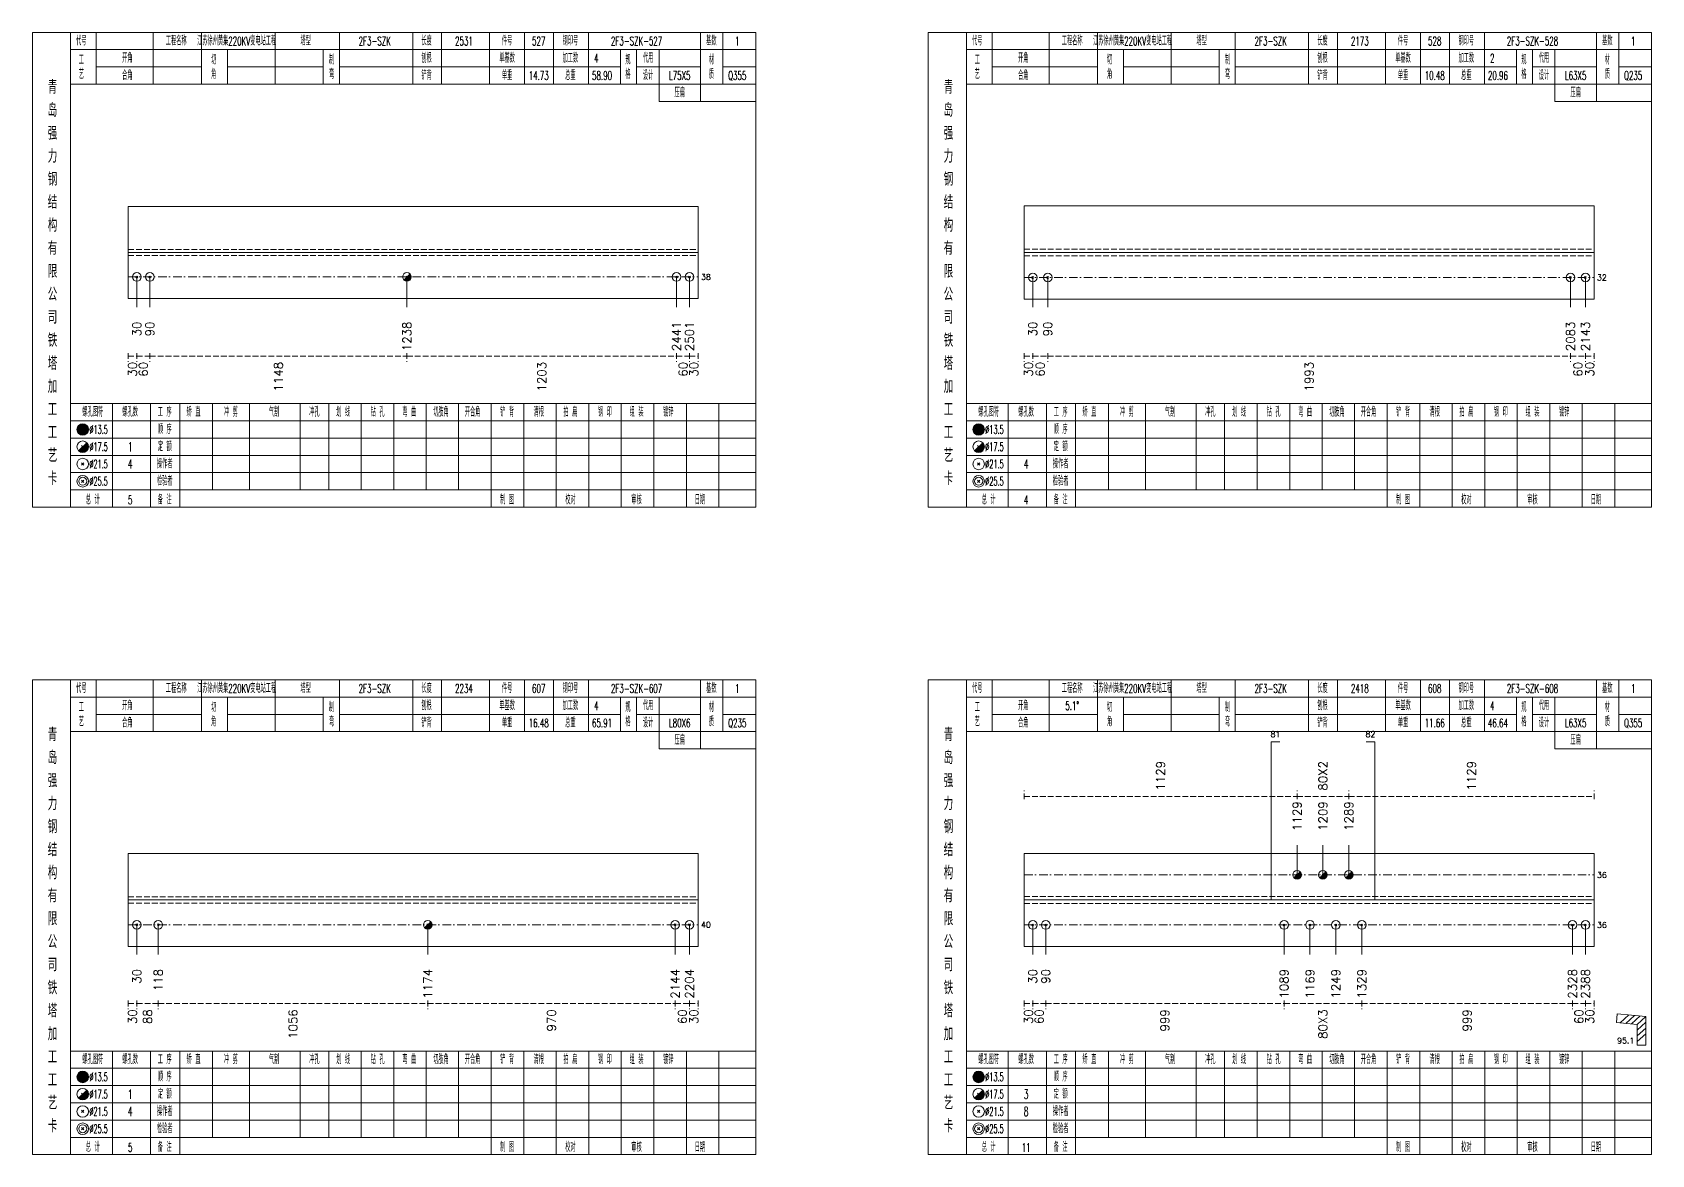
# Model space of a CAD drawing. Extents: x 0 to 4623, y -1159 to 4890.
# Drawn here: x 2180 to 2743, y 2025 to 2415 of the extents above; entities that cross this region are included whole.
import ezdxf
from ezdxf.enums import TextEntityAlignment as Align

# ---------------------------------------------------------------- set-up
doc = ezdxf.new("R2010")
doc.units = 0
doc.header["$MEASUREMENT"] = 0
doc.linetypes.add('一点画线', pattern=[5.2, 3, -1, 0.2, -1])
doc.linetypes.add('虚线', pattern=[2.75, 2, -0.75])
doc.layers.get('0').update_dxf_attribs({"linetype": 'CONTINUOUS', "lineweight": 25})
for name, color, linetype, lineweight in [('1', 7, 'CONTINUOUS', 25), ('2', 7, 'CONTINUOUS', 25), ('4', 7, 'CONTINUOUS', 25), ('5', 7, 'CONTINUOUS', 25)]:
    doc.layers.add(name, color=color, linetype=linetype, lineweight=lineweight)
doc.styles.get("Standard").update_dxf_attribs({"font": 'simplex.shx', "width": 0.7, "height": 3, "bigfont": 'gbhzfs.shx'})

# ---------------------------------------------------------------- blocks, each defined once
blk = doc.blocks.new('孔21.5')
at = {"layer": '5', "color": 7, "linetype": 'Continuous', "lineweight": 13}
for p, q in [((-0.2, -0.2), (0.2, 0.2)), ((-0.2, 0.2), (0.2, -0.2))]:
    blk.add_line(p, q, dxfattribs=at)
blk.add_circle((0, 0), 1, dxfattribs=at)
blk = doc.blocks.new('孔17.5')
at = {"layer": '5', "color": 7, "linetype": 'Continuous', "lineweight": 13}
for p, q in [((-0.707, -0.707), (0.707, 0.707)), ((-0.2, 0.2), (0.2, -0.2))]:
    blk.add_line(p, q, dxfattribs=at)
blk.add_circle((0, 0), 1, dxfattribs=at)
for radius in [0.9, 0.8, 0.7, 0.6, 0.5, 0.4, 0.3, 0.2, 0.1]:
    blk.add_arc((0, 0), radius, 225, 45, dxfattribs=at)

msp = doc.modelspace()

# ---------------------------------------------------------------- linework, layer by layer
at = {"color": 7, "linetype": 'Continuous', "lineweight": 18}
for p, q in [((2213.1, 2354.5), (2213.1, 2322.5)), ((2213.1, 2354.5), (2411.2, 2354.5)), ((2411.2, 2354.5), (2411.2, 2322.5)), ((2524.5, 2354.69), (2524.5, 2322.31)), ((2524.5, 2354.69), (2722.6, 2354.69)), ((2722.6, 2354.69), (2722.6, 2322.31)), ((2213.1, 2338.5), (2411.2, 2338.5)), ((2524.5, 2338.5), (2722.6, 2338.5)), ((2213.1, 2129.625), (2213.1, 2097.375)), ((2213.1, 2129.625), (2411.2, 2129.625)), ((2411.2, 2129.625), (2411.2, 2097.375)), ((2524.5, 2129.69), (2524.5, 2097.31)), ((2524.5, 2129.69), (2722.6, 2129.69)), ((2722.6, 2129.69), (2722.6, 2097.31)), ((2213.1, 2113.5), (2411.2, 2113.5)), ((2524.5, 2113.5), (2722.6, 2113.5))]:
    msp.add_line(p, q, dxfattribs=at)
at = {"color": 1, "linetype": '虚线', "lineweight": 18}
for p, q in [((2213.1, 2339.5), (2411.2, 2339.5)), ((2213.1, 2337.5), (2411.2, 2337.5)), ((2524.5, 2339.69), (2722.6, 2339.69)), ((2524.5, 2337.31), (2722.6, 2337.31)), ((2213.1, 2114.625), (2411.2, 2114.625)), ((2213.1, 2112.375), (2411.2, 2112.375)), ((2524.5, 2114.69), (2722.6, 2114.69)), ((2524.5, 2112.31), (2722.6, 2112.31))]:
    msp.add_line(p, q, dxfattribs=at)
at = {"color": 3, "linetype": '一点画线', "lineweight": 13}
for p, q in [((2213.1, 2330), (2411.2, 2330)), ((2524.5, 2329.81), (2722.6, 2329.81)), ((2524.5, 2122.19), (2722.6, 2122.19)), ((2213.1, 2104.875), (2411.2, 2104.875)), ((2524.5, 2104.81), (2722.6, 2104.81))]:
    msp.add_line(p, q, dxfattribs=at)
at = {"color": 7, "linetype": 'Continuous', "lineweight": 13}
for p, q in [((2216.1, 2330), (2216.1, 2319.5)), ((2220.6, 2330), (2220.6, 2319.5)), ((2309.998, 2330), (2309.998, 2319.5)), ((2403.7, 2330), (2403.7, 2319.5)), ((2408.2, 2330), (2408.2, 2319.5)), ((2527.5, 2329.81), (2527.5, 2319.5)), ((2532.705, 2329.81), (2532.705, 2319.5)), ((2714.395, 2329.81), (2714.395, 2319.5)), ((2719.6, 2329.81), (2719.6, 2319.5)), ((2619.36, 2122.19), (2619.36, 2132.5)), ((2628.36, 2122.19), (2628.36, 2132.5)), ((2637.36, 2122.19), (2637.36, 2132.5)), ((2216.1, 2104.875), (2216.1, 2094.5)), ((2223.564, 2104.875), (2223.564, 2094.5)), ((2317.204, 2104.875), (2317.204, 2094.5)), ((2403.219, 2104.875), (2403.219, 2094.5)), ((2408.2, 2104.875), (2408.2, 2094.5)), ((2527.5, 2104.81), (2527.5, 2094.5)), ((2532, 2104.81), (2532, 2094.5)), ((2614.86, 2104.81), (2614.86, 2094.5)), ((2623.86, 2104.81), (2623.86, 2094.5)), ((2632.86, 2104.81), (2632.86, 2094.5)), ((2641.86, 2104.81), (2641.86, 2094.5)), ((2715.1, 2104.81), (2715.1, 2094.5)), ((2719.6, 2104.81), (2719.6, 2094.5))]:
    msp.add_line(p, q, dxfattribs=at)
at = {"color": 8, "linetype": '虚线', "lineweight": 9}
for p, q in [((2213.1, 2303.5), (2213.1, 2300.5)), ((2213.1, 2302.5), (2216.1, 2302.5)), ((2216.1, 2303.5), (2216.1, 2300.5)), ((2216.1, 2303.5), (2216.1, 2300.5)), ((2216.1, 2302.5), (2220.6, 2302.5)), ((2220.6, 2303.5), (2220.6, 2300.5)), ((2220.6, 2303.5), (2220.6, 2300.5)), ((2220.6, 2302.5), (2309.998, 2302.5)), ((2309.998, 2303.5), (2309.998, 2300.5)), ((2309.998, 2303.5), (2309.998, 2300.5)), ((2309.998, 2302.5), (2403.7, 2302.5)), ((2403.7, 2303.5), (2403.7, 2300.5)), ((2403.7, 2303.5), (2403.7, 2300.5)), ((2403.7, 2302.5), (2408.2, 2302.5)), ((2408.2, 2303.5), (2408.2, 2300.5)), ((2408.2, 2303.5), (2408.2, 2300.5)), ((2408.2, 2302.5), (2411.2, 2302.5)), ((2411.2, 2303.5), (2411.2, 2300.5)), ((2524.5, 2303.5), (2524.5, 2300.5)), ((2524.5, 2302.5), (2527.5, 2302.5)), ((2527.5, 2303.5), (2527.5, 2300.5)), ((2527.5, 2303.5), (2527.5, 2300.5)), ((2527.5, 2302.5), (2532.705, 2302.5)), ((2532.705, 2303.5), (2532.705, 2300.5)), ((2532.705, 2303.5), (2532.705, 2300.5)), ((2532.705, 2302.5), (2714.395, 2302.5)), ((2714.395, 2303.5), (2714.395, 2300.5)), ((2714.395, 2303.5), (2714.395, 2300.5)), ((2714.395, 2302.5), (2719.6, 2302.5)), ((2719.6, 2303.5), (2719.6, 2300.5)), ((2719.6, 2303.5), (2719.6, 2300.5)), ((2719.6, 2302.5), (2722.6, 2302.5)), ((2722.6, 2303.5), (2722.6, 2300.5)), ((2524.5, 2148.5), (2524.5, 2151.5)), ((2619.36, 2148.5), (2619.36, 2151.5)), ((2619.36, 2148.5), (2619.36, 2151.5)), ((2637.36, 2148.5), (2637.36, 2151.5)), ((2637.36, 2148.5), (2637.36, 2151.5)), ((2722.6, 2148.5), (2722.6, 2151.5)), ((2524.5, 2149.5), (2619.36, 2149.5)), ((2619.36, 2149.5), (2637.36, 2149.5)), ((2637.36, 2149.5), (2722.6, 2149.5)), ((2213.1, 2078.5), (2213.1, 2075.5)), ((2213.1, 2077.5), (2216.1, 2077.5)), ((2216.1, 2078.5), (2216.1, 2075.5)), ((2216.1, 2078.5), (2216.1, 2075.5)), ((2216.1, 2077.5), (2223.564, 2077.5)), ((2223.564, 2078.5), (2223.564, 2075.5)), ((2223.564, 2078.5), (2223.564, 2075.5)), ((2223.564, 2077.5), (2317.204, 2077.5)), ((2317.204, 2078.5), (2317.204, 2075.5)), ((2317.204, 2078.5), (2317.204, 2075.5)), ((2317.204, 2077.5), (2403.219, 2077.5)), ((2403.219, 2078.5), (2403.219, 2075.5)), ((2403.219, 2078.5), (2403.219, 2075.5)), ((2403.219, 2077.5), (2408.2, 2077.5)), ((2408.2, 2078.5), (2408.2, 2075.5)), ((2408.2, 2078.5), (2408.2, 2075.5)), ((2408.2, 2077.5), (2411.2, 2077.5)), ((2411.2, 2078.5), (2411.2, 2075.5)), ((2524.5, 2078.5), (2524.5, 2075.5)), ((2524.5, 2077.5), (2527.5, 2077.5)), ((2527.5, 2078.5), (2527.5, 2075.5)), ((2527.5, 2078.5), (2527.5, 2075.5)), ((2527.5, 2077.5), (2532, 2077.5)), ((2532, 2078.5), (2532, 2075.5)), ((2532, 2078.5), (2532, 2075.5)), ((2532, 2077.5), (2614.86, 2077.5)), ((2614.86, 2078.5), (2614.86, 2075.5)), ((2614.86, 2078.5), (2614.86, 2075.5)), ((2614.86, 2077.5), (2641.86, 2077.5)), ((2641.86, 2078.5), (2641.86, 2075.5)), ((2641.86, 2078.5), (2641.86, 2075.5)), ((2641.86, 2077.5), (2715.1, 2077.5)), ((2715.1, 2078.5), (2715.1, 2075.5)), ((2715.1, 2078.5), (2715.1, 2075.5)), ((2715.1, 2077.5), (2719.6, 2077.5)), ((2719.6, 2078.5), (2719.6, 2075.5)), ((2719.6, 2078.5), (2719.6, 2075.5)), ((2719.6, 2077.5), (2722.6, 2077.5)), ((2722.6, 2078.5), (2722.6, 2075.5))]:
    msp.add_line(p, q, dxfattribs=at)
at = {"layer": '1', "color": 7, "linetype": 'Continuous', "lineweight": 18}
for p, q in [((2213.1, 2322.5), (2411.2, 2322.5)), ((2524.5, 2322.31), (2722.6, 2322.31)), ((2213.1, 2097.375), (2411.2, 2097.375)), ((2524.5, 2097.31), (2722.6, 2097.31))]:
    msp.add_line(p, q, dxfattribs=at)
at = {"layer": '2', "color": 7, "linetype": 'Continuous', "lineweight": 13}
for p, q in [((2610.36, 2113.5), (2610.36, 2168.5)), ((2610.36, 2168.5), (2613.36, 2168.5)), ((2646.36, 2168.5), (2643.36, 2168.5)), ((2646.36, 2113.5), (2646.36, 2168.5)), ((2730.64, 2073.889), (2730.373, 2070.901)), ((2740.6, 2073), (2730.64, 2073.889)), ((2731.624, 2070.789), (2734.624, 2073.533)), ((2733.616, 2070.611), (2736.616, 2073.356)), ((2735.608, 2070.434), (2738.608, 2073.178)), ((2737.6, 2070.256), (2740.6, 2073)), ((2740.6, 2063), (2740.6, 2073)), ((2730.373, 2070.901), (2737.6, 2070.256)), ((2737.6, 2068.256), (2740.6, 2071)), ((2737.6, 2070.256), (2737.6, 2063)), ((2737.6, 2066.256), (2740.6, 2069)), ((2737.6, 2064.256), (2740.6, 2067)), ((2737.6, 2063), (2740.6, 2063))]:
    msp.add_line(p, q, dxfattribs=at)
at = {"layer": '4', "color": 1, "linetype": 'Continuous', "lineweight": 18}
for p, q in [((2193.1, 2250), (2193.1, 2415)), ((2202, 2397), (2202, 2415)), ((2221.8, 2397), (2221.8, 2415)), ((2238.6, 2397), (2238.6, 2415)), ((2264.2, 2397), (2264.2, 2415)), ((2286.5, 2397), (2286.5, 2415)), ((2312, 2397), (2312, 2415)), ((2322, 2397), (2322, 2415)), ((2338.7, 2397), (2338.7, 2415)), ((2350.9, 2397), (2350.9, 2415)), ((2360.9, 2397), (2360.9, 2415)), ((2373.1, 2397), (2373.1, 2415)), ((2412, 2391), (2412, 2415)), ((2419.8, 2397), (2419.8, 2415)), ((2504.5, 2250), (2504.5, 2415)), ((2513.4, 2397), (2513.4, 2415)), ((2533.2, 2397), (2533.2, 2415)), ((2550, 2397), (2550, 2415)), ((2575.6, 2397), (2575.6, 2415)), ((2597.9, 2397), (2597.9, 2415)), ((2623.4, 2397), (2623.4, 2415)), ((2633.4, 2397), (2633.4, 2415)), ((2650.1, 2397), (2650.1, 2415)), ((2662.3, 2397), (2662.3, 2415)), ((2672.3, 2397), (2672.3, 2415)), ((2684.5, 2397), (2684.5, 2415)), ((2723.4, 2391), (2723.4, 2415)), ((2731.2, 2397), (2731.2, 2415)), ((2193.1, 2409), (2431.2, 2409)), ((2247.6, 2397), (2247.6, 2409)), ((2280.9, 2397), (2280.9, 2409)), ((2384.2, 2397), (2384.2, 2409)), ((2389.8, 2397), (2389.8, 2409)), ((2397.6, 2391), (2397.6, 2409)), ((2504.5, 2409), (2742.6, 2409)), ((2559, 2397), (2559, 2409)), ((2592.3, 2397), (2592.3, 2409)), ((2695.6, 2397), (2695.6, 2409)), ((2701.2, 2397), (2701.2, 2409)), ((2709, 2391), (2709, 2409)), ((2202, 2403), (2238.6, 2403)), ((2247.6, 2403), (2280.9, 2403)), ((2286.5, 2403), (2384.2, 2403)), ((2389.8, 2403), (2412, 2403)), ((2419.8, 2403), (2431.2, 2403)), ((2513.4, 2403), (2550, 2403)), ((2559, 2403), (2592.3, 2403)), ((2597.9, 2403), (2695.6, 2403)), ((2701.2, 2403), (2723.4, 2403)), ((2731.2, 2403), (2742.6, 2403)), ((2193.1, 2397), (2431.2, 2397)), ((2504.5, 2397), (2742.6, 2397)), ((2397.6, 2391), (2431.2, 2391)), ((2709, 2391), (2742.6, 2391)), ((2193.1, 2286), (2431.2, 2286)), ((2207.6, 2250), (2207.6, 2286)), ((2220.9, 2250), (2220.9, 2286)), ((2231, 2250), (2231, 2286)), ((2242.4, 2256), (2242.4, 2286)), ((2255.3, 2256), (2255.3, 2286)), ((2272.9, 2256), (2272.9, 2286)), ((2282.8, 2256), (2282.8, 2286)), ((2294.1, 2256), (2294.1, 2286)), ((2305.4, 2256), (2305.4, 2286)), ((2316.7, 2256), (2316.7, 2286)), ((2327.9, 2256), (2327.9, 2286)), ((2339.3, 2256), (2339.3, 2286)), ((2350.6, 2256), (2350.6, 2286)), ((2361.9, 2256), (2361.9, 2286)), ((2373.2, 2256), (2373.2, 2286)), ((2384.5, 2256), (2384.5, 2286)), ((2395.8, 2256), (2395.8, 2286)), ((2407.1, 2256), (2407.1, 2286)), ((2418.4, 2256), (2418.4, 2286)), ((2504.5, 2286), (2742.6, 2286)), ((2519, 2250), (2519, 2286)), ((2532.3, 2250), (2532.3, 2286)), ((2542.4, 2250), (2542.4, 2286)), ((2553.8, 2256), (2553.8, 2286)), ((2566.7, 2256), (2566.7, 2286)), ((2584.3, 2256), (2584.3, 2286)), ((2594.2, 2256), (2594.2, 2286)), ((2605.5, 2256), (2605.5, 2286)), ((2616.8, 2256), (2616.8, 2286)), ((2628.1, 2256), (2628.1, 2286)), ((2639.3, 2256), (2639.3, 2286)), ((2650.7, 2256), (2650.7, 2286)), ((2662, 2256), (2662, 2286)), ((2673.3, 2256), (2673.3, 2286)), ((2684.6, 2256), (2684.6, 2286)), ((2695.9, 2256), (2695.9, 2286)), ((2707.2, 2256), (2707.2, 2286)), ((2718.5, 2256), (2718.5, 2286)), ((2729.8, 2256), (2729.8, 2286)), ((2193.1, 2280), (2431.2, 2280)), ((2504.5, 2280), (2742.6, 2280)), ((2193.1, 2274), (2431.2, 2274)), ((2504.5, 2274), (2742.6, 2274)), ((2193.1, 2268), (2431.2, 2268)), ((2504.5, 2268), (2742.6, 2268)), ((2193.1, 2262), (2431.2, 2262)), ((2504.5, 2262), (2742.6, 2262)), ((2193.1, 2256), (2431.2, 2256)), ((2339.3, 2250), (2339.3, 2256)), ((2350.6, 2250), (2350.6, 2256)), ((2361.9, 2250), (2361.9, 2256)), ((2373.2, 2250), (2373.2, 2256)), ((2384.5, 2250), (2384.5, 2256)), ((2395.8, 2250), (2395.8, 2256)), ((2407.1, 2250), (2407.1, 2256)), ((2418.4, 2250), (2418.4, 2256)), ((2504.5, 2256), (2742.6, 2256)), ((2650.7, 2250), (2650.7, 2256)), ((2662, 2250), (2662, 2256)), ((2673.3, 2250), (2673.3, 2256)), ((2684.6, 2250), (2684.6, 2256)), ((2695.9, 2250), (2695.9, 2256)), ((2707.2, 2250), (2707.2, 2256)), ((2718.5, 2250), (2718.5, 2256)), ((2729.8, 2250), (2729.8, 2256)), ((2193.1, 2025), (2193.1, 2190)), ((2202, 2172), (2202, 2190)), ((2221.8, 2172), (2221.8, 2190)), ((2238.6, 2172), (2238.6, 2190)), ((2264.2, 2172), (2264.2, 2190)), ((2286.5, 2172), (2286.5, 2190)), ((2312, 2172), (2312, 2190)), ((2322, 2172), (2322, 2190)), ((2338.7, 2172), (2338.7, 2190)), ((2350.9, 2172), (2350.9, 2190)), ((2360.9, 2172), (2360.9, 2190)), ((2373.1, 2172), (2373.1, 2190)), ((2412, 2166), (2412, 2190)), ((2419.8, 2172), (2419.8, 2190)), ((2504.5, 2025), (2504.5, 2190)), ((2513.4, 2172), (2513.4, 2190)), ((2533.2, 2172), (2533.2, 2190)), ((2550, 2172), (2550, 2190)), ((2575.6, 2172), (2575.6, 2190)), ((2597.9, 2172), (2597.9, 2190)), ((2623.4, 2172), (2623.4, 2190)), ((2633.4, 2172), (2633.4, 2190)), ((2650.1, 2172), (2650.1, 2190)), ((2662.3, 2172), (2662.3, 2190)), ((2672.3, 2172), (2672.3, 2190)), ((2684.5, 2172), (2684.5, 2190)), ((2723.4, 2166), (2723.4, 2190)), ((2731.2, 2172), (2731.2, 2190)), ((2193.1, 2184), (2431.2, 2184)), ((2247.6, 2172), (2247.6, 2184)), ((2280.9, 2172), (2280.9, 2184)), ((2384.2, 2172), (2384.2, 2184)), ((2389.8, 2172), (2389.8, 2184)), ((2397.6, 2166), (2397.6, 2184)), ((2504.5, 2184), (2742.6, 2184)), ((2559, 2172), (2559, 2184)), ((2592.3, 2172), (2592.3, 2184)), ((2695.6, 2172), (2695.6, 2184)), ((2701.2, 2172), (2701.2, 2184)), ((2709, 2166), (2709, 2184)), ((2202, 2178), (2238.6, 2178)), ((2247.6, 2178), (2280.9, 2178)), ((2286.5, 2178), (2384.2, 2178)), ((2389.8, 2178), (2412, 2178)), ((2419.8, 2178), (2431.2, 2178)), ((2513.4, 2178), (2550, 2178)), ((2559, 2178), (2592.3, 2178)), ((2597.9, 2178), (2695.6, 2178)), ((2701.2, 2178), (2723.4, 2178)), ((2731.2, 2178), (2742.6, 2178)), ((2193.1, 2172), (2431.2, 2172)), ((2504.5, 2172), (2742.6, 2172)), ((2397.6, 2166), (2431.2, 2166)), ((2709, 2166), (2742.6, 2166)), ((2193.1, 2061), (2431.2, 2061)), ((2207.6, 2025), (2207.6, 2061)), ((2220.9, 2025), (2220.9, 2061)), ((2231, 2025), (2231, 2061)), ((2242.4, 2031), (2242.4, 2061)), ((2255.3, 2031), (2255.3, 2061)), ((2272.9, 2031), (2272.9, 2061)), ((2282.8, 2031), (2282.8, 2061)), ((2294.1, 2031), (2294.1, 2061)), ((2305.4, 2031), (2305.4, 2061)), ((2316.7, 2031), (2316.7, 2061)), ((2327.9, 2031), (2327.9, 2061)), ((2339.3, 2031), (2339.3, 2061)), ((2350.6, 2031), (2350.6, 2061)), ((2361.9, 2031), (2361.9, 2061)), ((2373.2, 2031), (2373.2, 2061)), ((2384.5, 2031), (2384.5, 2061)), ((2395.8, 2031), (2395.8, 2061)), ((2407.1, 2031), (2407.1, 2061)), ((2418.4, 2031), (2418.4, 2061)), ((2504.5, 2061), (2742.6, 2061)), ((2519, 2025), (2519, 2061)), ((2532.3, 2025), (2532.3, 2061)), ((2542.4, 2025), (2542.4, 2061)), ((2553.8, 2031), (2553.8, 2061)), ((2566.7, 2031), (2566.7, 2061)), ((2584.3, 2031), (2584.3, 2061)), ((2594.2, 2031), (2594.2, 2061)), ((2605.5, 2031), (2605.5, 2061)), ((2616.8, 2031), (2616.8, 2061)), ((2628.1, 2031), (2628.1, 2061)), ((2639.3, 2031), (2639.3, 2061)), ((2650.7, 2031), (2650.7, 2061)), ((2662, 2031), (2662, 2061)), ((2673.3, 2031), (2673.3, 2061)), ((2684.6, 2031), (2684.6, 2061)), ((2695.9, 2031), (2695.9, 2061)), ((2707.2, 2031), (2707.2, 2061)), ((2718.5, 2031), (2718.5, 2061)), ((2729.8, 2031), (2729.8, 2061)), ((2193.1, 2055), (2431.2, 2055)), ((2504.5, 2055), (2742.6, 2055)), ((2193.1, 2049), (2431.2, 2049)), ((2504.5, 2049), (2742.6, 2049)), ((2193.1, 2043), (2431.2, 2043)), ((2504.5, 2043), (2742.6, 2043)), ((2193.1, 2037), (2431.2, 2037)), ((2504.5, 2037), (2742.6, 2037)), ((2193.1, 2031), (2431.2, 2031)), ((2339.3, 2025), (2339.3, 2031)), ((2350.6, 2025), (2350.6, 2031)), ((2361.9, 2025), (2361.9, 2031)), ((2373.2, 2025), (2373.2, 2031)), ((2384.5, 2025), (2384.5, 2031)), ((2395.8, 2025), (2395.8, 2031)), ((2407.1, 2025), (2407.1, 2031)), ((2418.4, 2025), (2418.4, 2031)), ((2504.5, 2031), (2742.6, 2031)), ((2650.7, 2025), (2650.7, 2031)), ((2662, 2025), (2662, 2031)), ((2673.3, 2025), (2673.3, 2031)), ((2684.6, 2025), (2684.6, 2031)), ((2695.9, 2025), (2695.9, 2031)), ((2707.2, 2025), (2707.2, 2031)), ((2718.5, 2025), (2718.5, 2031)), ((2729.8, 2025), (2729.8, 2031))]:
    msp.add_line(p, q, dxfattribs=at)
at = {"layer": '4', "color": 7, "linetype": 'Continuous', "lineweight": 13}
for p, q in [((2197.1, 2276.8), (2197.5, 2277.2)), ((2197.5, 2276.8), (2197.1, 2277.2)), ((2508.5, 2276.8), (2508.9, 2277.2)), ((2508.9, 2276.8), (2508.5, 2277.2)), ((2195.886, 2269.586), (2198.714, 2272.414)), ((2196.9, 2271.4), (2197.7, 2270.6)), ((2507.286, 2269.586), (2510.114, 2272.414)), ((2508.3, 2271.4), (2509.1, 2270.6)), ((2196.9, 2264.6), (2197.7, 2265.4)), ((2196.9, 2265.4), (2197.7, 2264.6)), ((2508.3, 2264.6), (2509.1, 2265.4)), ((2508.3, 2265.4), (2509.1, 2264.6)), ((2196.9, 2258.6), (2197.7, 2259.4)), ((2196.9, 2259.4), (2197.7, 2258.6)), ((2508.3, 2258.6), (2509.1, 2259.4)), ((2508.3, 2259.4), (2509.1, 2258.6)), ((2197.1, 2051.8), (2197.5, 2052.2)), ((2197.5, 2051.8), (2197.1, 2052.2)), ((2508.5, 2051.8), (2508.9, 2052.2)), ((2508.9, 2051.8), (2508.5, 2052.2)), ((2195.886, 2044.586), (2198.714, 2047.414)), ((2196.9, 2046.4), (2197.7, 2045.6)), ((2507.286, 2044.586), (2510.114, 2047.414)), ((2508.3, 2046.4), (2509.1, 2045.6)), ((2196.9, 2039.6), (2197.7, 2040.4)), ((2196.9, 2040.4), (2197.7, 2039.6)), ((2508.3, 2039.6), (2509.1, 2040.4)), ((2508.3, 2040.4), (2509.1, 2039.6)), ((2196.9, 2033.6), (2197.7, 2034.4)), ((2196.9, 2034.4), (2197.7, 2033.6)), ((2508.3, 2033.6), (2509.1, 2034.4)), ((2508.3, 2034.4), (2509.1, 2033.6))]:
    msp.add_line(p, q, dxfattribs=at)
at = {"layer": '4', "color": 1, "linetype": 'Continuous', "lineweight": 18}
for points in [[(2179.8, 2415), (2179.8, 2250), (2431.2, 2250), (2431.2, 2415)], [(2491.2, 2415), (2491.2, 2250), (2742.6, 2250), (2742.6, 2415)], [(2179.8, 2190), (2179.8, 2025), (2431.2, 2025), (2431.2, 2190)], [(2491.2, 2190), (2491.2, 2025), (2742.6, 2025), (2742.6, 2190)]]:
    msp.add_lwpolyline(points, close=True, dxfattribs=at)
at = {"layer": '4', "color": 7, "linetype": 'Continuous', "lineweight": 13}
for centre, radius in [((2197.3, 2277), 2), ((2197.3, 2277), 1.8), ((2197.3, 2277), 1.6), ((2197.3, 2277), 1.4), ((2197.3, 2277), 1.2), ((2197.3, 2277), 1), ((2197.3, 2277), 0.8), ((2197.3, 2277), 0.6), ((2197.3, 2277), 0.4), ((2197.3, 2277), 0.2), ((2508.7, 2277), 2), ((2508.7, 2277), 1.8), ((2508.7, 2277), 1.6), ((2508.7, 2277), 1.4), ((2508.7, 2277), 1.2), ((2508.7, 2277), 1), ((2508.7, 2277), 0.8), ((2508.7, 2277), 0.6), ((2508.7, 2277), 0.4), ((2508.7, 2277), 0.2), ((2197.3, 2271), 2), ((2508.7, 2271), 2), ((2197.3, 2265), 2), ((2508.7, 2265), 2), ((2197.3, 2259), 2), ((2197.3, 2259), 1.4), ((2508.7, 2259), 2), ((2508.7, 2259), 1.4), ((2197.3, 2052), 2), ((2197.3, 2052), 1.8), ((2197.3, 2052), 1.6), ((2197.3, 2052), 1.4), ((2197.3, 2052), 1.2), ((2197.3, 2052), 1), ((2197.3, 2052), 0.8), ((2197.3, 2052), 0.6), ((2197.3, 2052), 0.4), ((2197.3, 2052), 0.2), ((2508.7, 2052), 2), ((2508.7, 2052), 1.8), ((2508.7, 2052), 1.6), ((2508.7, 2052), 1.4), ((2508.7, 2052), 1.2), ((2508.7, 2052), 1), ((2508.7, 2052), 0.8), ((2508.7, 2052), 0.6), ((2508.7, 2052), 0.4), ((2508.7, 2052), 0.2), ((2197.3, 2046), 2), ((2508.7, 2046), 2), ((2197.3, 2040), 2), ((2508.7, 2040), 2), ((2197.3, 2034), 2), ((2197.3, 2034), 1.4), ((2508.7, 2034), 2), ((2508.7, 2034), 1.4)]:
    msp.add_circle(centre, radius, dxfattribs=at)
for centre, radius in [((2197.3, 2271), 1.8), ((2197.3, 2271), 1.6), ((2197.3, 2271), 1.4), ((2197.3, 2271), 1.2), ((2197.3, 2271), 1), ((2197.3, 2271), 0.8), ((2197.3, 2271), 0.6), ((2197.3, 2271), 0.4), ((2197.3, 2271), 0.2), ((2508.7, 2271), 1.8), ((2508.7, 2271), 1.6), ((2508.7, 2271), 1.4), ((2508.7, 2271), 1.2), ((2508.7, 2271), 1), ((2508.7, 2271), 0.8), ((2508.7, 2271), 0.6), ((2508.7, 2271), 0.4), ((2508.7, 2271), 0.2), ((2197.3, 2046), 1.8), ((2197.3, 2046), 1.6), ((2197.3, 2046), 1.4), ((2197.3, 2046), 1.2), ((2197.3, 2046), 1), ((2197.3, 2046), 0.8), ((2197.3, 2046), 0.6), ((2197.3, 2046), 0.4), ((2197.3, 2046), 0.2), ((2508.7, 2046), 1.8), ((2508.7, 2046), 1.6), ((2508.7, 2046), 1.4), ((2508.7, 2046), 1.2), ((2508.7, 2046), 1), ((2508.7, 2046), 0.8), ((2508.7, 2046), 0.6), ((2508.7, 2046), 0.4), ((2508.7, 2046), 0.2)]:
    msp.add_arc(centre, radius, 225, 45, dxfattribs=at)

# ---------------------------------------------------------------- block references
at = {"color": 7, "linetype": 'Continuous', "lineweight": 13, "xscale": 1.5, "yscale": 1.5, "zscale": 1.5}
for p in [(2619.36, 2122.19), (2628.36, 2122.19), (2637.36, 2122.19)]:
    msp.add_blockref('孔17.5', p, dxfattribs=at)
at = {"layer": '1', "color": 7, "linetype": 'Continuous', "lineweight": 13, "xscale": 1.5, "yscale": 1.5, "zscale": 1.5}
for name, p in [('孔21.5', (2216.1, 2330)), ('孔21.5', (2220.6, 2330)), ('孔17.5', (2309.998, 2330)), ('孔21.5', (2403.7, 2330)), ('孔21.5', (2408.2, 2330)), ('孔21.5', (2527.5, 2329.81)), ('孔21.5', (2532.705, 2329.81)), ('孔21.5', (2714.395, 2329.81)), ('孔21.5', (2719.6, 2329.81)), ('孔21.5', (2216.1, 2104.875)), ('孔21.5', (2223.564, 2104.875)), ('孔17.5', (2317.204, 2104.875)), ('孔21.5', (2403.219, 2104.875)), ('孔21.5', (2408.2, 2104.875)), ('孔21.5', (2527.5, 2104.81)), ('孔21.5', (2532, 2104.81)), ('孔21.5', (2614.86, 2104.81)), ('孔21.5', (2623.86, 2104.81)), ('孔21.5', (2632.86, 2104.81)), ('孔21.5', (2641.86, 2104.81)), ('孔21.5', (2715.1, 2104.81)), ('孔21.5', (2719.6, 2104.81))]:
    msp.add_blockref(name, p, dxfattribs=at)

# ---------------------------------------------------------------- texts
at = {"color": 7, "linetype": 'Continuous', "lineweight": 13}
for s, p in [('38', (2412.2, 2330)), ('32', (2723.6, 2329.81)), ('36', (2723.6, 2122.19)), ('40', (2412.2, 2104.875)), ('36', (2723.6, 2104.81))]:
    msp.add_text(s, height=2, dxfattribs=at).set_placement(p, align=Align.MIDDLE_LEFT)
at = {"color": 8, "linetype": 'Continuous', "lineweight": 9}
for s, p in [('30', (2214.6, 2300.5)), ('60', (2218.35, 2300.5)), ('1148', (2265.299, 2300.5)), ('1203', (2356.849, 2300.5)), ('60', (2405.95, 2300.5)), ('30', (2409.7, 2300.5)), ('30', (2526, 2300.5)), ('60', (2530.102, 2300.5)), ('1993', (2623.55, 2300.5)), ('60', (2716.998, 2300.5)), ('30', (2721.1, 2300.5)), ('30', (2214.6, 2075.5)), ('88', (2219.832, 2075.5)), ('1056', (2270.384, 2075.5)), ('970', (2360.212, 2075.5)), ('60', (2405.71, 2075.5)), ('30', (2409.7, 2075.5)), ('30', (2526, 2075.5)), ('60', (2529.75, 2075.5)), ('999', (2573.43, 2075.5)), ('80X3', (2628.36, 2075.5)), ('999', (2678.48, 2075.5)), ('60', (2717.35, 2075.5)), ('30', (2721.1, 2075.5))]:
    msp.add_text(s, height=3, rotation=90, dxfattribs=at).set_placement(p, align=Align.MIDDLE_RIGHT)
for s, p in [('1129', (2571.93, 2151.5)), ('80X2', (2628.36, 2151.5)), ('1129', (2679.98, 2151.5))]:
    msp.add_text(s, height=3, rotation=90, dxfattribs=at).set_placement(p, align=Align.MIDDLE_LEFT)
at = {"color": 7, "linetype": 'Continuous', "lineweight": 13}
for s, p in [('1129', (2619.36, 2137.5)), ('1209', (2628.36, 2137.5)), ('1289', (2637.36, 2137.5))]:
    msp.add_text(s, height=3, rotation=90, dxfattribs=at).set_placement(p, align=Align.MIDDLE_LEFT)
at = {"layer": '1', "color": 7, "linetype": 'Continuous', "lineweight": 13}
for s, p in [('30', (2216.1, 2314.5)), ('90', (2220.6, 2314.5)), ('1238', (2309.998, 2314.5)), ('2441', (2403.7, 2314.5)), ('2501', (2408.2, 2314.5)), ('30', (2527.5, 2314.5)), ('90', (2532.705, 2314.5)), ('2083', (2714.395, 2314.5)), ('2143', (2719.6, 2314.5)), ('30', (2216.1, 2089.5)), ('118', (2223.564, 2089.5)), ('1174', (2317.204, 2089.5)), ('2144', (2403.219, 2089.5)), ('2204', (2408.2, 2089.5)), ('30', (2527.5, 2089.5)), ('90', (2532, 2089.5)), ('1089', (2614.86, 2089.5)), ('1169', (2623.86, 2089.5)), ('1249', (2632.86, 2089.5)), ('1329', (2641.86, 2089.5)), ('2328', (2715.1, 2089.5)), ('2388', (2719.6, 2089.5))]:
    msp.add_text(s, height=3, rotation=90, dxfattribs=at).set_placement(p, align=Align.MIDDLE_RIGHT)
at = {"layer": '2', "color": 7, "linetype": 'Continuous', "lineweight": 13}
for s, p in [('81', (2611.86, 2169.5)), ('82', (2644.86, 2169.5))]:
    msp.add_text(s, height=2, dxfattribs=at).set_placement(p, align=Align.BOTTOM_CENTER)
msp.add_text('95.1', height=2, dxfattribs=at).set_placement((2736.6, 2063), align=Align.BOTTOM_RIGHT)
at = {"layer": '4', "color": 1, "linetype": 'Continuous', "lineweight": 13}
for s, height, width, p in [('代号', 3, 0.6, (2196.8, 2412)), ('工程名称', 3, 0.6, (2229.8, 2412)), ('江苏徐州黄集220KV变电站工程', 3, 0.6, (2250.8, 2412)), ('塔型', 3, 0.6, (2274.8, 2412)), ('2F3-SZK', 3, 0.6, (2298.8, 2412)), ('长度', 3, 0.6, (2316.8, 2412)), ('2531', 3, 0.6, (2329.8, 2412)), ('件号', 3, 0.6, (2344.8, 2412)), ('527', 3, 0.6, (2355.8, 2412)), ('钢印号', 3, 0.6, (2366.8, 2412)), ('2F3-SZK-527', 3, 0.6, (2389.8, 2412)), ('基数', 3, 0.6, (2415.8, 2412)), ('1', 3, 0.6, (2424.8, 2412)), ('代号', 3, 0.6, (2508.2, 2412)), ('工程名称', 3, 0.6, (2541.2, 2412)), ('江苏徐州黄集220KV变电站工程', 3, 0.6, (2562.2, 2412)), ('塔型', 3, 0.6, (2586.2, 2412)), ('2F3-SZK', 3, 0.6, (2610.2, 2412)), ('长度', 3, 0.6, (2628.2, 2412)), ('2173', 3, 0.6, (2641.2, 2412)), ('件号', 3, 0.6, (2656.2, 2412)), ('528', 3, 0.6, (2667.2, 2412)), ('钢印号', 3, 0.6, (2678.2, 2412)), ('2F3-SZK-528', 3, 0.6, (2701.2, 2412)), ('基数', 3, 0.6, (2727.2, 2412)), ('1', 3, 0.6, (2736.2, 2412)), ('工', 3, 0.6, (2196.8, 2405.4)), ('开角', 3, 0.6, (2212.8, 2406)), ('切', 3, 0.6, (2242.8, 2405.4)), ('制', 3, 0.6, (2283.8, 2405.4)), ('刨根', 3, 0.6, (2316.8, 2406)), ('单基数', 3, 0.6, (2344.8, 2406)), ('加工数', 3, 0.6, (2366.8, 2406)), ('4', 3, 0.6, (2375.8, 2406)), ('规', 3, 0.6, (2386.8, 2405.4)), ('代用', 3, 0.6, (2393.8, 2406)), ('材', 3, 0.6, (2415.8, 2405.4)), ('工', 3, 0.6, (2508.2, 2405.4)), ('开角', 3, 0.6, (2524.2, 2406)), ('切', 3, 0.6, (2554.2, 2405.4)), ('制', 3, 0.6, (2595.2, 2405.4)), ('刨根', 3, 0.6, (2628.2, 2406)), ('单基数', 3, 0.6, (2656.2, 2406)), ('加工数', 3, 0.6, (2678.2, 2406)), ('2', 3, 0.6, (2687.2, 2406)), ('规', 3, 0.6, (2698.2, 2405.4)), ('代用', 3, 0.6, (2705.2, 2406)), ('材', 3, 0.6, (2727.2, 2405.4)), ('青', 4.6, 0.8, (2186.8, 2396)), ('艺', 3, 0.6, (2196.8, 2400.4)), ('合角', 3, 0.6, (2212.8, 2400)), ('角', 3, 0.6, (2242.8, 2400.4)), ('弯', 3, 0.6, (2283.8, 2400.4)), ('铲背', 3, 0.6, (2316.8, 2400)), ('单重', 3, 0.6, (2344.8, 2400)), ('14.73', 3, 0.6, (2355.8, 2400)), ('总重', 3, 0.6, (2366.8, 2400)), ('58.90', 3, 0.6, (2377.8, 2400)), ('格', 3, 0.6, (2386.8, 2400.4)), ('设计', 3, 0.6, (2393.8, 2400)), ('L75X5', 3, 0.6, (2404.8, 2400)), ('质', 3, 0.6, (2415.8, 2400.4)), ('Q355', 3, 0.6, (2424.8, 2400)), ('青', 4.6, 0.8, (2498.2, 2396)), ('艺', 3, 0.6, (2508.2, 2400.4)), ('合角', 3, 0.6, (2524.2, 2400)), ('角', 3, 0.6, (2554.2, 2400.4)), ('弯', 3, 0.6, (2595.2, 2400.4)), ('铲背', 3, 0.6, (2628.2, 2400)), ('单重', 3, 0.6, (2656.2, 2400)), ('10.48', 3, 0.6, (2667.2, 2400)), ('总重', 3, 0.6, (2678.2, 2400)), ('20.96', 3, 0.6, (2689.2, 2400)), ('格', 3, 0.6, (2698.2, 2400.4)), ('设计', 3, 0.6, (2705.2, 2400)), ('L63X5', 3, 0.6, (2716.2, 2400)), ('质', 3, 0.6, (2727.2, 2400.4)), ('Q235', 3, 0.6, (2736.2, 2400)), ('压扁', 3, 0.6, (2404.8, 2394)), ('压扁', 3, 0.6, (2716.2, 2394)), ('岛', 4.6, 0.8, (2186.8, 2388)), ('岛', 4.6, 0.8, (2498.2, 2388)), ('强', 4.6, 0.8, (2186.8, 2380)), ('强', 4.6, 0.8, (2498.2, 2380)), ('力', 4.6, 0.8, (2186.8, 2372)), ('力', 4.6, 0.8, (2498.2, 2372)), ('钢', 4.6, 0.8, (2186.8, 2364)), ('钢', 4.6, 0.8, (2498.2, 2364)), ('结', 4.6, 0.8, (2186.8, 2356)), ('结', 4.6, 0.8, (2498.2, 2356)), ('构', 4.6, 0.8, (2186.8, 2348)), ('构', 4.6, 0.8, (2498.2, 2348)), ('有', 4.6, 0.8, (2186.8, 2340)), ('有', 4.6, 0.8, (2498.2, 2340)), ('限', 4.6, 0.8, (2186.8, 2332)), ('限', 4.6, 0.8, (2498.2, 2332)), ('公', 4.6, 0.8, (2186.8, 2324)), ('公', 4.6, 0.8, (2498.2, 2324)), ('司', 4.6, 0.8, (2186.8, 2316)), ('司', 4.6, 0.8, (2498.2, 2316)), ('铁', 4.6, 0.8, (2186.8, 2308)), ('铁', 4.6, 0.8, (2498.2, 2308)), ('塔', 4.6, 0.8, (2186.8, 2300)), ('塔', 4.6, 0.8, (2498.2, 2300)), ('加', 4.6, 0.8, (2186.8, 2292)), ('加', 4.6, 0.8, (2498.2, 2292)), ('工', 4.6, 0.8, (2186.8, 2284)), ('工', 4.6, 0.8, (2498.2, 2284)), ('螺孔图符', 3, 0.6, (2200.8, 2283)), ('螺孔数', 3, 0.6, (2213.8, 2283)), ('工 序', 3, 0.6, (2225.8, 2283)), ('矫 直', 3, 0.6, (2235.8, 2283)), ('冲 剪', 3, 0.6, (2248.8, 2283)), ('气割', 3, 0.6, (2263.8, 2283)), ('冲孔', 3, 0.6, (2277.8, 2283)), ('划 线', 3, 0.6, (2287.8, 2283)), ('钻 孔', 3, 0.6, (2299.8, 2283)), ('弯 曲', 3, 0.6, (2310.8, 2283)), ('切肢角', 3, 0.6, (2321.8, 2283)), ('开合角', 3, 0.6, (2332.8, 2283)), ('铲 背', 3, 0.6, (2344.8, 2283)), ('清根', 3, 0.6, (2355.8, 2283)), ('拍 扁', 3, 0.6, (2366.8, 2283)), ('钢 印', 3, 0.6, (2378.8, 2283)), ('组 装', 3, 0.6, (2389.8, 2283)), ('镀锌', 3, 0.6, (2400.8, 2283)), ('螺孔图符', 3, 0.6, (2512.2, 2283)), ('螺孔数', 3, 0.6, (2525.2, 2283)), ('工 序', 3, 0.6, (2537.2, 2283)), ('矫 直', 3, 0.6, (2547.2, 2283)), ('冲 剪', 3, 0.6, (2560.2, 2283)), ('气割', 3, 0.6, (2575.2, 2283)), ('冲孔', 3, 0.6, (2589.2, 2283)), ('划 线', 3, 0.6, (2599.2, 2283)), ('钻 孔', 3, 0.6, (2611.2, 2283)), ('弯 曲', 3, 0.6, (2622.2, 2283)), ('切肢角', 3, 0.6, (2633.2, 2283)), ('开合角', 3, 0.6, (2644.2, 2283)), ('铲 背', 3, 0.6, (2656.2, 2283)), ('清根', 3, 0.6, (2667.2, 2283)), ('拍 扁', 3, 0.6, (2678.2, 2283)), ('钢 印', 3, 0.6, (2690.2, 2283)), ('组 装', 3, 0.6, (2701.2, 2283)), ('镀锌', 3, 0.6, (2712.2, 2283)), ('工', 4.6, 0.8, (2186.8, 2276)), ('%%C13.5', 3, 0.5, (2202.8, 2277)), ('顺 序', 3, 0.6, (2225.8, 2277)), ('工', 4.6, 0.8, (2498.2, 2276)), ('%%C13.5', 3, 0.5, (2514.2, 2277)), ('顺 序', 3, 0.6, (2537.2, 2277)), ('艺', 4.6, 0.8, (2186.8, 2268)), ('%%C17.5', 3, 0.5, (2202.8, 2271)), ('1', 3.2, 0.6, (2213.8, 2271)), ('定 额', 3, 0.6, (2225.8, 2271)), ('艺', 4.6, 0.8, (2498.2, 2268)), ('%%C17.5', 3, 0.5, (2514.2, 2271)), ('定 额', 3, 0.6, (2537.2, 2271)), ('卡', 4.6, 0.8, (2186.8, 2260)), ('%%C21.5', 3, 0.5, (2202.8, 2265)), ('4', 3.2, 0.6, (2213.8, 2265)), ('操作者', 3, 0.6, (2225.8, 2265)), ('卡', 4.6, 0.8, (2498.2, 2260)), ('%%C21.5', 3, 0.5, (2514.2, 2265)), ('4', 3.2, 0.6, (2525.2, 2265)), ('操作者', 3, 0.6, (2537.2, 2265)), ('%%C25.5', 3, 0.5, (2202.8, 2259)), ('检验者', 3, 0.6, (2225.8, 2259)), ('%%C25.5', 3, 0.5, (2514.2, 2259)), ('检验者', 3, 0.6, (2537.2, 2259)), ('总 计', 3, 0.6, (2200.8, 2252.5)), ('5', 3, 0.6, (2213.8, 2252.5)), ('备 注', 3, 0.6, (2225.8, 2252.5)), ('制 图', 3, 0.6, (2344.8, 2252.5)), ('校对', 3, 0.6, (2366.8, 2252.5)), ('审核', 3, 0.6, (2389.8, 2252.5)), ('日期', 3, 0.6, (2411.8, 2252.5)), ('总 计', 3, 0.6, (2512.2, 2252.5)), ('4', 3, 0.6, (2525.2, 2252.5)), ('备 注', 3, 0.6, (2537.2, 2252.5)), ('制 图', 3, 0.6, (2656.2, 2252.5)), ('校对', 3, 0.6, (2678.2, 2252.5)), ('审核', 3, 0.6, (2701.2, 2252.5)), ('日期', 3, 0.6, (2723.2, 2252.5)), ('代号', 3, 0.6, (2196.8, 2187)), ('工程名称', 3, 0.6, (2229.8, 2187)), ('江苏徐州黄集220KV变电站工程', 3, 0.6, (2250.8, 2187)), ('塔型', 3, 0.6, (2274.8, 2187)), ('2F3-SZK', 3, 0.6, (2298.8, 2187)), ('长度', 3, 0.6, (2316.8, 2187)), ('2234', 3, 0.6, (2329.8, 2187)), ('件号', 3, 0.6, (2344.8, 2187)), ('607', 3, 0.6, (2355.8, 2187)), ('钢印号', 3, 0.6, (2366.8, 2187)), ('2F3-SZK-607', 3, 0.6, (2389.8, 2187)), ('基数', 3, 0.6, (2415.8, 2187)), ('1', 3, 0.6, (2424.8, 2187)), ('代号', 3, 0.6, (2508.2, 2187)), ('工程名称', 3, 0.6, (2541.2, 2187)), ('江苏徐州黄集220KV变电站工程', 3, 0.6, (2562.2, 2187)), ('塔型', 3, 0.6, (2586.2, 2187)), ('2F3-SZK', 3, 0.6, (2610.2, 2187)), ('长度', 3, 0.6, (2628.2, 2187)), ('2418', 3, 0.6, (2641.2, 2187)), ('件号', 3, 0.6, (2656.2, 2187)), ('608', 3, 0.6, (2667.2, 2187)), ('钢印号', 3, 0.6, (2678.2, 2187)), ('2F3-SZK-608', 3, 0.6, (2701.2, 2187)), ('基数', 3, 0.6, (2727.2, 2187)), ('1', 3, 0.6, (2736.2, 2187)), ('工', 3, 0.6, (2196.8, 2180.4)), ('开角', 3, 0.6, (2212.8, 2181)), ('切', 3, 0.6, (2242.8, 2180.4)), ('制', 3, 0.6, (2283.8, 2180.4)), ('刨根', 3, 0.6, (2316.8, 2181)), ('单基数', 3, 0.6, (2344.8, 2181)), ('加工数', 3, 0.6, (2366.8, 2181)), ('4', 3, 0.6, (2375.8, 2181)), ('规', 3, 0.6, (2386.8, 2180.4)), ('代用', 3, 0.6, (2393.8, 2181)), ('材', 3, 0.6, (2415.8, 2180.4)), ('工', 3, 0.6, (2508.2, 2180.4)), ('开角', 3, 0.6, (2524.2, 2181)), ('5.1%%d', 3, 0.6, (2541.2, 2181)), ('切', 3, 0.6, (2554.2, 2180.4)), ('制', 3, 0.6, (2595.2, 2180.4)), ('刨根', 3, 0.6, (2628.2, 2181)), ('单基数', 3, 0.6, (2656.2, 2181)), ('加工数', 3, 0.6, (2678.2, 2181)), ('4', 3, 0.6, (2687.2, 2181)), ('规', 3, 0.6, (2698.2, 2180.4)), ('代用', 3, 0.6, (2705.2, 2181)), ('材', 3, 0.6, (2727.2, 2180.4)), ('青', 4.6, 0.8, (2186.8, 2171)), ('艺', 3, 0.6, (2196.8, 2175.4)), ('合角', 3, 0.6, (2212.8, 2175)), ('角', 3, 0.6, (2242.8, 2175.4)), ('弯', 3, 0.6, (2283.8, 2175.4)), ('铲背', 3, 0.6, (2316.8, 2175)), ('单重', 3, 0.6, (2344.8, 2175)), ('16.48', 3, 0.6, (2355.8, 2175)), ('总重', 3, 0.6, (2366.8, 2175)), ('65.91', 3, 0.6, (2377.8, 2175)), ('格', 3, 0.6, (2386.8, 2175.4)), ('设计', 3, 0.6, (2393.8, 2175)), ('L80X6', 3, 0.6, (2404.8, 2175)), ('质', 3, 0.6, (2415.8, 2175.4)), ('Q235', 3, 0.6, (2424.8, 2175)), ('青', 4.6, 0.8, (2498.2, 2171)), ('艺', 3, 0.6, (2508.2, 2175.4)), ('合角', 3, 0.6, (2524.2, 2175)), ('角', 3, 0.6, (2554.2, 2175.4)), ('弯', 3, 0.6, (2595.2, 2175.4)), ('铲背', 3, 0.6, (2628.2, 2175)), ('单重', 3, 0.6, (2656.2, 2175)), ('11.66', 3, 0.6, (2667.2, 2175)), ('总重', 3, 0.6, (2678.2, 2175)), ('46.64', 3, 0.6, (2689.2, 2175)), ('格', 3, 0.6, (2698.2, 2175.4)), ('设计', 3, 0.6, (2705.2, 2175)), ('L63X5', 3, 0.6, (2716.2, 2175)), ('质', 3, 0.6, (2727.2, 2175.4)), ('Q355', 3, 0.6, (2736.2, 2175)), ('压扁', 3, 0.6, (2404.8, 2169)), ('压扁', 3, 0.6, (2716.2, 2169)), ('岛', 4.6, 0.8, (2186.8, 2163)), ('岛', 4.6, 0.8, (2498.2, 2163)), ('强', 4.6, 0.8, (2186.8, 2155)), ('强', 4.6, 0.8, (2498.2, 2155)), ('力', 4.6, 0.8, (2186.8, 2147)), ('力', 4.6, 0.8, (2498.2, 2147)), ('钢', 4.6, 0.8, (2186.8, 2139)), ('钢', 4.6, 0.8, (2498.2, 2139)), ('结', 4.6, 0.8, (2186.8, 2131)), ('结', 4.6, 0.8, (2498.2, 2131)), ('构', 4.6, 0.8, (2186.8, 2123)), ('构', 4.6, 0.8, (2498.2, 2123)), ('有', 4.6, 0.8, (2186.8, 2115)), ('有', 4.6, 0.8, (2498.2, 2115)), ('限', 4.6, 0.8, (2186.8, 2107)), ('限', 4.6, 0.8, (2498.2, 2107)), ('公', 4.6, 0.8, (2186.8, 2099)), ('公', 4.6, 0.8, (2498.2, 2099)), ('司', 4.6, 0.8, (2186.8, 2091)), ('司', 4.6, 0.8, (2498.2, 2091)), ('铁', 4.6, 0.8, (2186.8, 2083)), ('铁', 4.6, 0.8, (2498.2, 2083)), ('塔', 4.6, 0.8, (2186.8, 2075)), ('塔', 4.6, 0.8, (2498.2, 2075)), ('加', 4.6, 0.8, (2186.8, 2067)), ('加', 4.6, 0.8, (2498.2, 2067)), ('工', 4.6, 0.8, (2186.8, 2059)), ('弯 曲', 3, 0.6, (2310.8, 2058)), ('工', 4.6, 0.8, (2498.2, 2059)), ('弯 曲', 3, 0.6, (2622.2, 2058)), ('螺孔图符', 3, 0.6, (2200.8, 2058)), ('螺孔数', 3, 0.6, (2213.8, 2058)), ('工 序', 3, 0.6, (2225.8, 2058)), ('矫 直', 3, 0.6, (2235.8, 2058)), ('冲 剪', 3, 0.6, (2248.8, 2058)), ('气割', 3, 0.6, (2263.8, 2058)), ('冲孔', 3, 0.6, (2277.8, 2058)), ('划 线', 3, 0.6, (2287.8, 2058)), ('钻 孔', 3, 0.6, (2299.8, 2058)), ('切肢角', 3, 0.6, (2321.8, 2058)), ('开合角', 3, 0.6, (2332.8, 2058)), ('铲 背', 3, 0.6, (2344.8, 2058)), ('清根', 3, 0.6, (2355.8, 2058)), ('拍 扁', 3, 0.6, (2366.8, 2058)), ('钢 印', 3, 0.6, (2378.8, 2058)), ('组 装', 3, 0.6, (2389.8, 2058)), ('镀锌', 3, 0.6, (2400.8, 2058)), ('螺孔图符', 3, 0.6, (2512.2, 2058)), ('螺孔数', 3, 0.6, (2525.2, 2058)), ('工 序', 3, 0.6, (2537.2, 2058)), ('矫 直', 3, 0.6, (2547.2, 2058)), ('冲 剪', 3, 0.6, (2560.2, 2058)), ('气割', 3, 0.6, (2575.2, 2058)), ('冲孔', 3, 0.6, (2589.2, 2058)), ('划 线', 3, 0.6, (2599.2, 2058)), ('钻 孔', 3, 0.6, (2611.2, 2058)), ('切肢角', 3, 0.6, (2633.2, 2058)), ('开合角', 3, 0.6, (2644.2, 2058)), ('铲 背', 3, 0.6, (2656.2, 2058)), ('清根', 3, 0.6, (2667.2, 2058)), ('拍 扁', 3, 0.6, (2678.2, 2058)), ('钢 印', 3, 0.6, (2690.2, 2058)), ('组 装', 3, 0.6, (2701.2, 2058)), ('镀锌', 3, 0.6, (2712.2, 2058)), ('工', 4.6, 0.8, (2186.8, 2051)), ('%%C13.5', 3, 0.5, (2202.8, 2052)), ('顺 序', 3, 0.6, (2225.8, 2052)), ('工', 4.6, 0.8, (2498.2, 2051)), ('%%C13.5', 3, 0.5, (2514.2, 2052)), ('顺 序', 3, 0.6, (2537.2, 2052)), ('艺', 4.6, 0.8, (2186.8, 2043)), ('%%C17.5', 3, 0.5, (2202.8, 2046)), ('1', 3.2, 0.6, (2213.8, 2046)), ('定 额', 3, 0.6, (2225.8, 2046)), ('艺', 4.6, 0.8, (2498.2, 2043)), ('%%C17.5', 3, 0.5, (2514.2, 2046)), ('3', 3.2, 0.6, (2525.2, 2046)), ('定 额', 3, 0.6, (2537.2, 2046)), ('卡', 4.6, 0.8, (2186.8, 2035)), ('%%C21.5', 3, 0.5, (2202.8, 2040)), ('4', 3.2, 0.6, (2213.8, 2040)), ('操作者', 3, 0.6, (2225.8, 2040)), ('卡', 4.6, 0.8, (2498.2, 2035)), ('%%C21.5', 3, 0.5, (2514.2, 2040)), ('8', 3.2, 0.6, (2525.2, 2040)), ('操作者', 3, 0.6, (2537.2, 2040)), ('%%C25.5', 3, 0.5, (2202.8, 2034)), ('检验者', 3, 0.6, (2225.8, 2034)), ('%%C25.5', 3, 0.5, (2514.2, 2034)), ('检验者', 3, 0.6, (2537.2, 2034)), ('总 计', 3, 0.6, (2200.8, 2027.5)), ('5', 3, 0.6, (2213.8, 2027.5)), ('备 注', 3, 0.6, (2225.8, 2027.5)), ('制 图', 3, 0.6, (2344.8, 2027.5)), ('校对', 3, 0.6, (2366.8, 2027.5)), ('审核', 3, 0.6, (2389.8, 2027.5)), ('日期', 3, 0.6, (2411.8, 2027.5)), ('总 计', 3, 0.6, (2512.2, 2027.5)), ('11', 3, 0.6, (2525.2, 2027.5)), ('备 注', 3, 0.6, (2537.2, 2027.5)), ('制 图', 3, 0.6, (2656.2, 2027.5)), ('校对', 3, 0.6, (2678.2, 2027.5)), ('审核', 3, 0.6, (2701.2, 2027.5)), ('日期', 3, 0.6, (2723.2, 2027.5))]:
    msp.add_text(s, height=height, dxfattribs=dict(at, width=width)).set_placement(p, align=Align.MIDDLE_CENTER)

doc.saveas('drawing.dxf')
